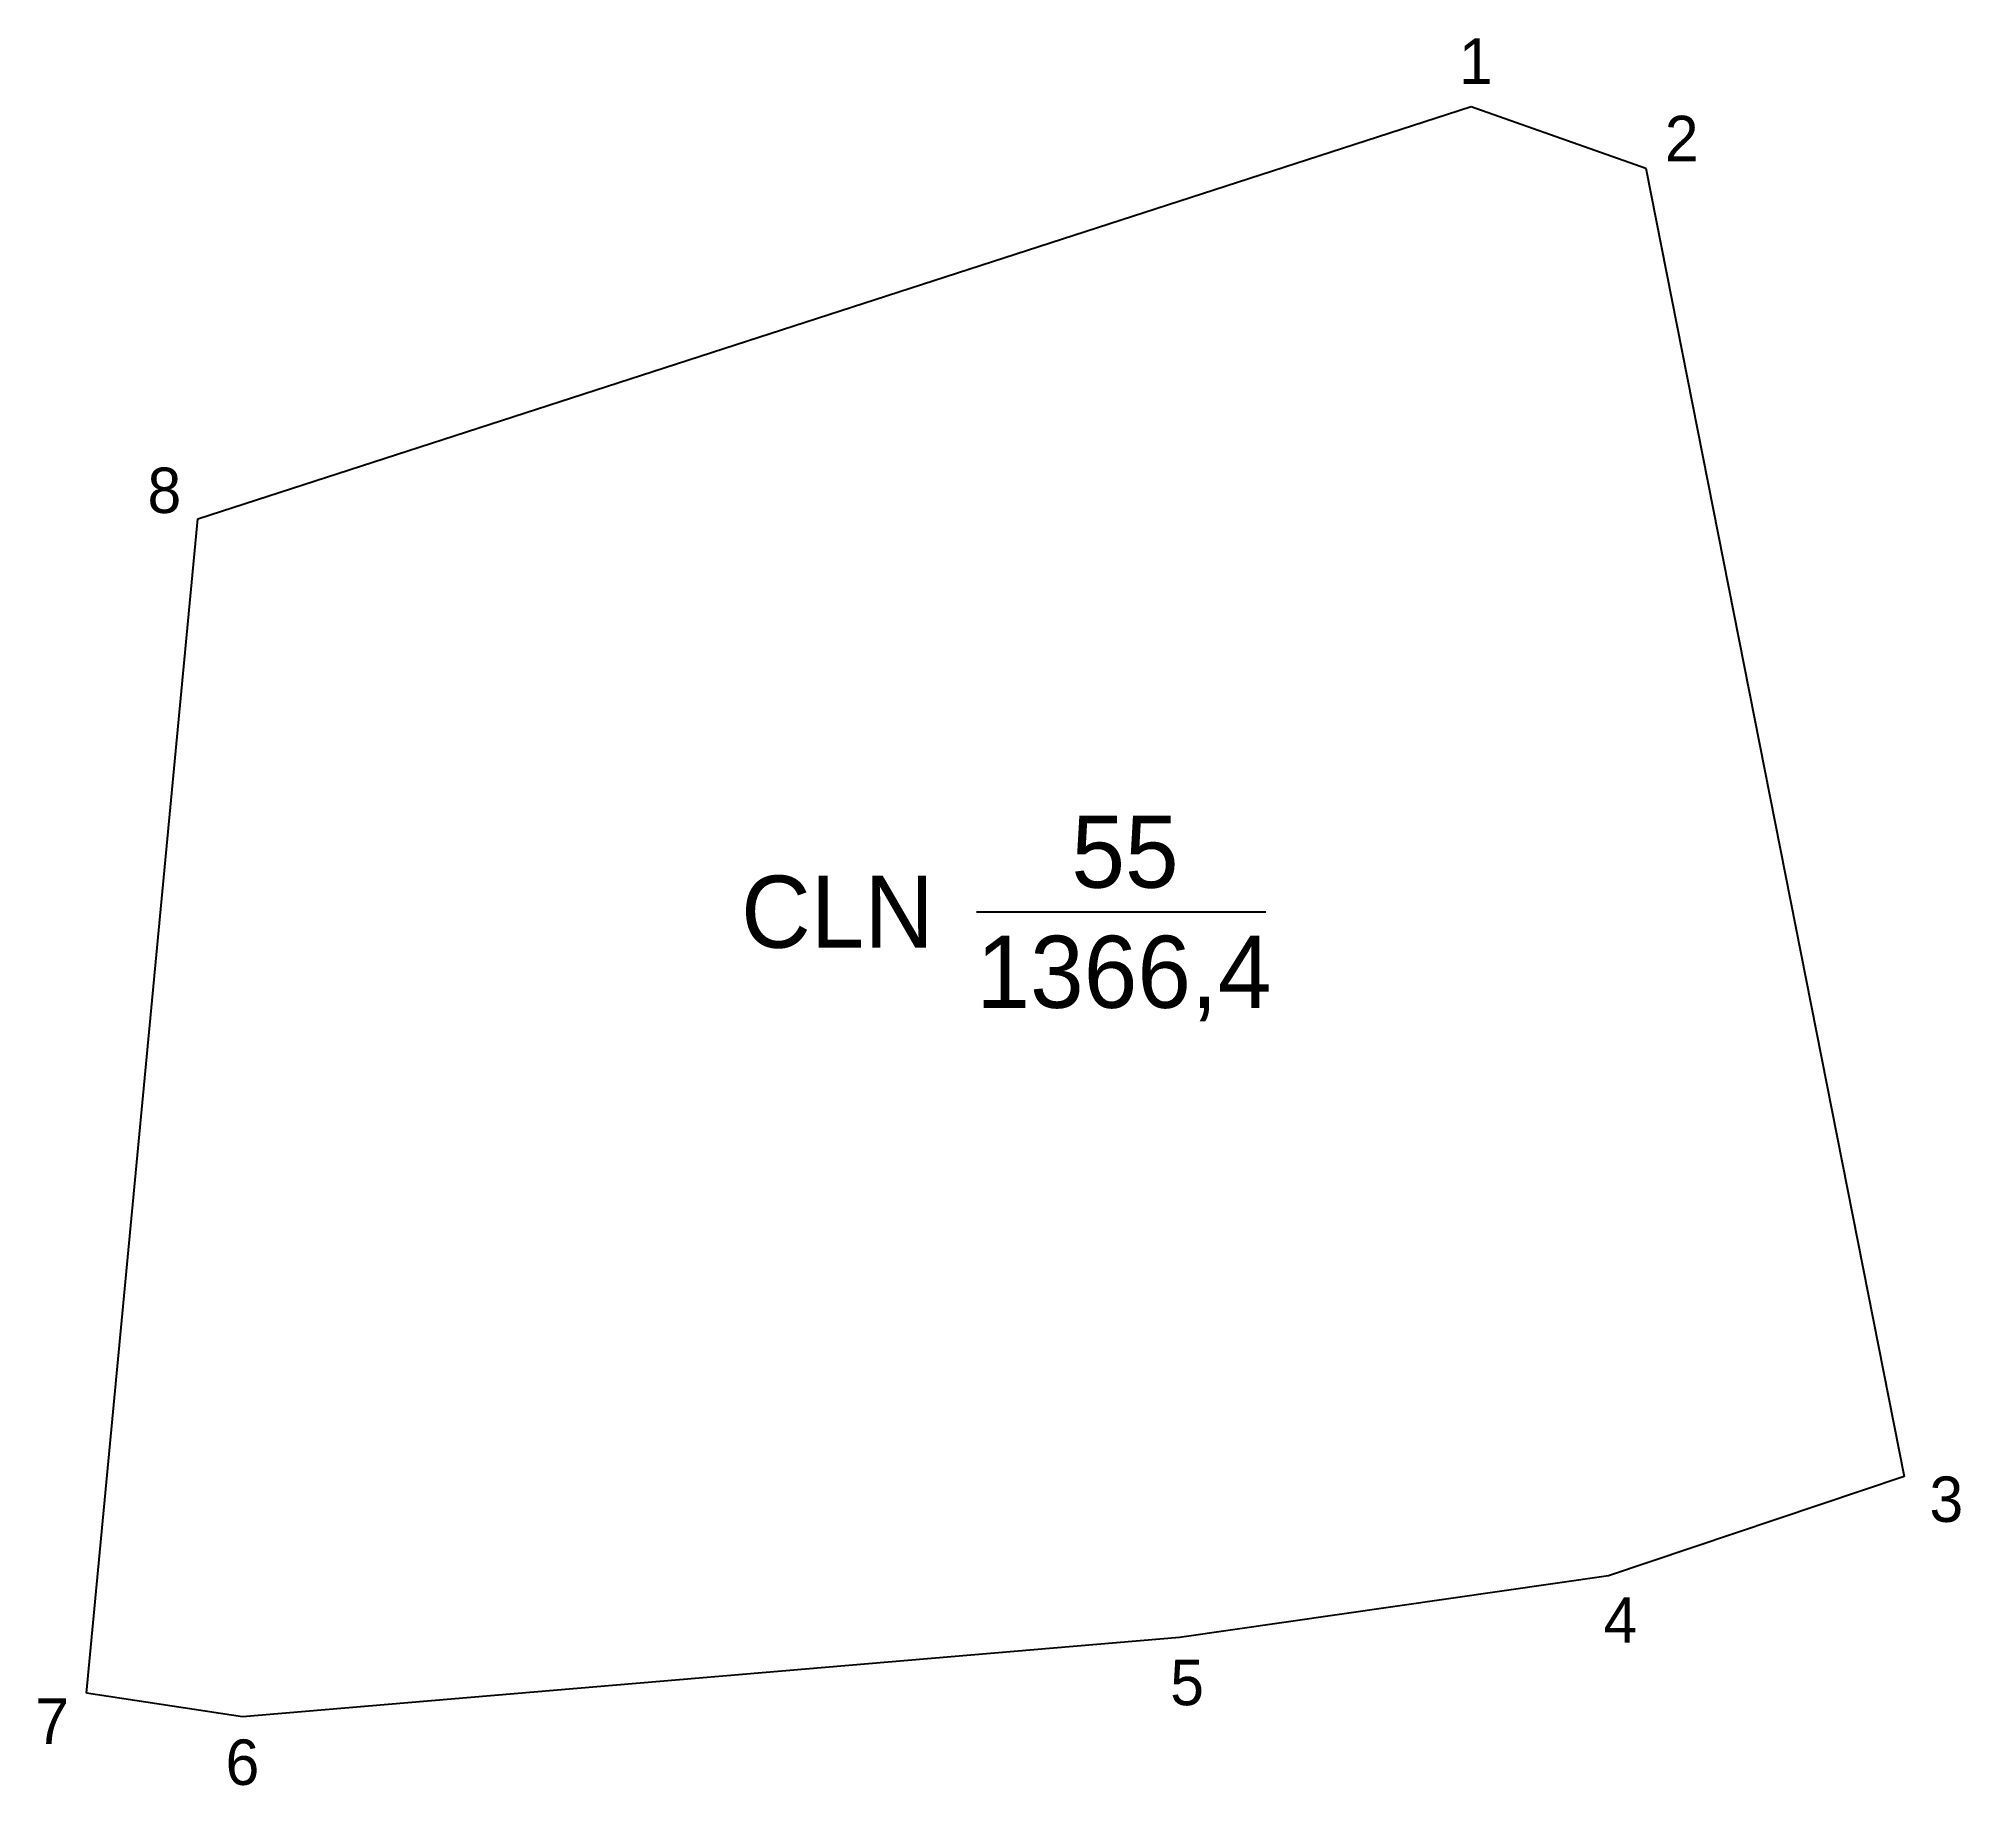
# Model space of a CAD drawing. Extents: x 553630.8 to 553678.5, y 1822904.7 to 1822948.
import ezdxf

# ---------------------------------------------------------------- set-up
doc = ezdxf.new("R2010")
doc.units = 0
for name, color, linetype in [('CanhThua', 7, 'Continuous'), ('NhanDiaChinhThua', 7, 'Continuous'), ('SoHieuDinhThua', 7, 'Continuous')]:
    doc.layers.add(name, color=color, linetype=linetype)

msp = doc.modelspace()

# ---------------------------------------------------------------- linework, layer by layer
at = {"layer": 'CanhThua'}
for p, q in [((553634.75, 1822936.128), (553666.34, 1822946.351)), ((553666.34, 1822946.351), (553670.676, 1822944.822)), ((553670.676, 1822944.822), (553677.085, 1822912.373)), ((553631.987, 1822906.995), (553634.75, 1822936.128)), ((553677.085, 1822912.373), (553669.753, 1822909.908)), ((553669.753, 1822909.908), (553659.11, 1822908.38)), ((553659.11, 1822908.38), (553635.86, 1822906.41)), ((553635.86, 1822906.41), (553631.987, 1822906.995))]:
    msp.add_line(p, q, dxfattribs=at)
at = {"layer": 'NhanDiaChinhThua'}
msp.add_line((553654.07, 1822926.38), (553661.248, 1822926.38), dxfattribs=at)

# ---------------------------------------------------------------- texts
for s, p in [('55', (553656.424, 1822926.976)), ('CLN', (553648.23, 1822925.486)), ('1366,4', (553654.07, 1822923.995))]:
    msp.add_text(s, height=1.7889, dxfattribs=at).set_placement(p)
at = {"layer": 'SoHieuDinhThua'}
for s, p in [('1', (553666.04, 1822946.915)), ('2', (553671.147, 1822944.996)), ('8', (553633.502, 1822936.27)), ('3', (553677.713, 1822911.243)), ('4', (553669.626, 1822908.247)), ('5', (553658.876, 1822906.696)), ('7', (553630.719, 1822905.737)), ('6', (553635.439, 1822904.719))]:
    msp.add_text(s, height=1.127, dxfattribs=at).set_placement(p)

doc.saveas('drawing.dxf')
